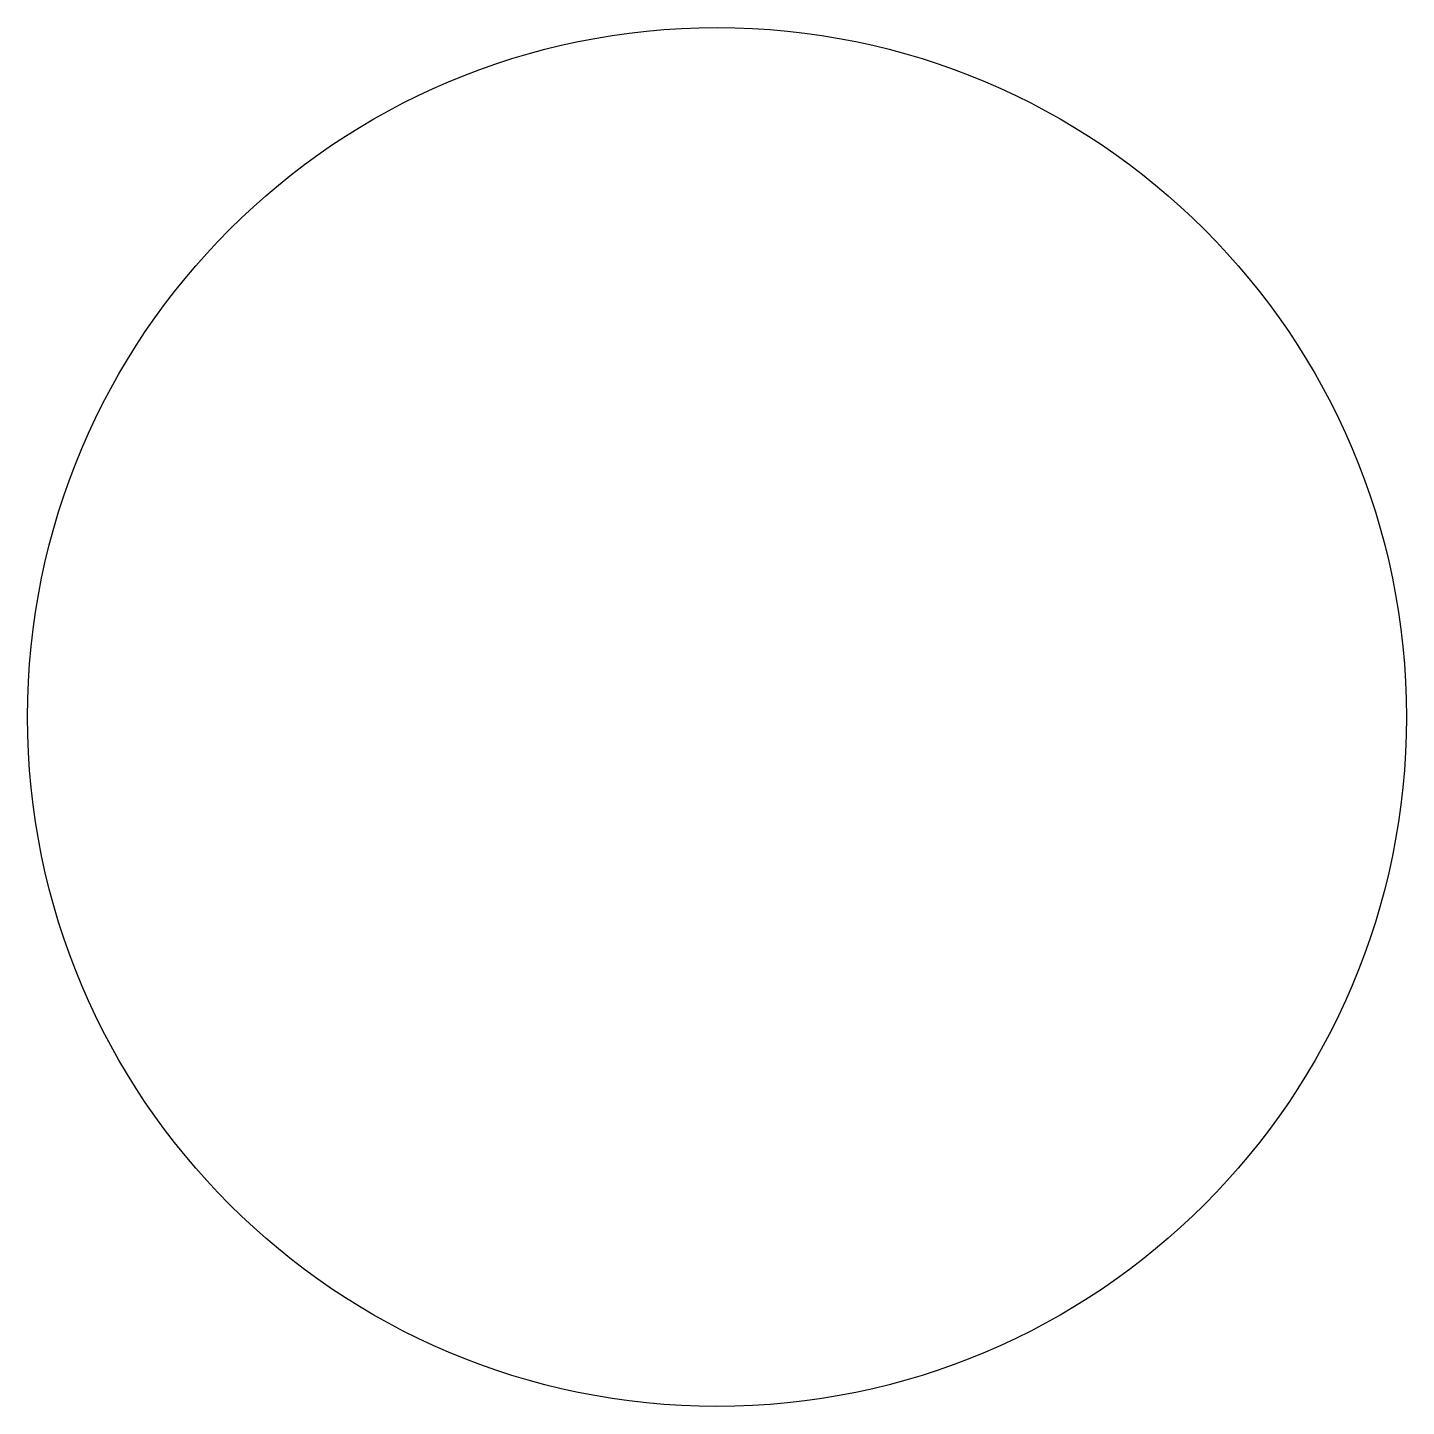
# Model space of a CAD drawing. Extents: x -152 to 152, y -152 to 152.
import ezdxf

# ---------------------------------------------------------------- set-up
doc = ezdxf.new("R2010")
doc.units = 0
doc.layers.add('Sketch', color=7, linetype='CONTINUOUS')

msp = doc.modelspace()

# ---------------------------------------------------------------- linework, layer by layer
at = {"layer": 'Sketch'}
msp.add_circle((0, 0), 152.4, dxfattribs=at)

doc.saveas('drawing.dxf')
